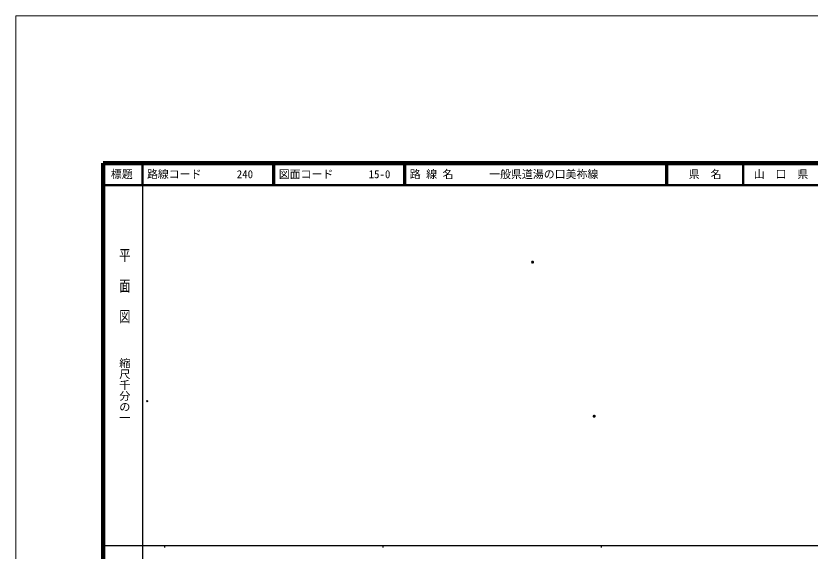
# Model space of a CAD drawing. Units: millimetres on the paper, with parts at other scales. Extents: x 0 to 700, y -48 to 448.
# Drawn here: x 0 to 363.7, y 202.4 to 447.5 of the extents above; entities that cross this region are included whole.
import ezdxf
from ezdxf.enums import TextEntityAlignment as Align

# ---------------------------------------------------------------- set-up
doc = ezdxf.new("R2010")
doc.units = ezdxf.units.MM
doc.header["$PDMODE"] = 32
doc.header["$PDSIZE"] = 0.5
doc.layers.add('M-OTRS', color=6, linetype='Continuous')
doc.layers.add('S-TTL-TXT', color=7, linetype='Continuous')
for name, color, linetype, lineweight in [('M-TTL-BAND', 7, 'Continuous', 25), ('S-TTL', 7, 'Continuous', 50), ('作業レイヤ1', 7, 'Continuous', 13)]:
    doc.layers.add(name, color=color, linetype=linetype, lineweight=lineweight)
doc.styles.add('@ＭＳ ゴシック', font='')
doc.styles.add('ＭＳ ゴシック', font='')
doc.styles.get('@ＭＳ ゴシック').set_extended_font_data('@MS Gothic')
doc.styles.get('ＭＳ ゴシック').set_extended_font_data('MS Gothic')

msp = doc.modelspace()

# ---------------------------------------------------------------- linework, layer by layer
at = {"layer": 'M-OTRS'}
msp.add_point((60.088, 271.087), dxfattribs=at)
at = {"layer": 'M-TTL-BAND'}
for p, q in [((58, 370), (58, 20)), ((40, 205), (579, 205)), ((68, 205), (68, 204)), ((168, 205), (168, 204)), ((268, 205), (268, 204))]:
    msp.add_line(p, q, dxfattribs=at)
at = {"layer": 'S-TTL', "color": 2, "lineweight": 140}
for p, q in [((40, 380), (40, 20)), ((680, 380), (40, 380))]:
    msp.add_line(p, q, dxfattribs=at)
at = {"layer": 'S-TTL'}
for p, q in [((58, 380), (58, 370)), ((117.75, 380), (117.75, 370)), ((118.25, 380), (118.25, 370)), ((177.75, 380), (177.75, 370)), ((178.25, 380), (178.25, 370)), ((297.75, 380), (297.75, 370)), ((298.25, 380), (298.25, 370)), ((333, 380), (333, 370)), ((40, 370), (680, 370))]:
    msp.add_line(p, q, dxfattribs=at)
at = {"layer": 'S-TTL', "color": 6}
for p in [(236.607, 334.742), (264.821, 264.181)]:
    msp.add_point(p, dxfattribs=at)
at = {"layer": '作業レイヤ1'}
msp.add_lwpolyline([(0, -47.5), (700, -47.5), (700, 447.5), (0, 447.5)], close=True, dxfattribs=at)

# ---------------------------------------------------------------- texts
at = {"layer": 'M-TTL-BAND', "style": '@ＭＳ ゴシック', "width": 1.4}
msp.add_text('平  面  図', height=3.666, rotation=270, dxfattribs=at).set_placement((49.777, 306.475), align=Align.MIDDLE_RIGHT)
at = {"layer": 'M-TTL-BAND', "style": '@ＭＳ ゴシック'}
msp.add_text('縮尺千分の一', height=3.666, rotation=270, dxfattribs=at).set_placement((49.777, 261.03), align=Align.MIDDLE_RIGHT)
at = {"layer": 'S-TTL-TXT', "style": 'ＭＳ ゴシック'}
for s, p in [('標題', (48.5, 375)), ('県\u3000名', (315.625, 375)), ('山\u3000口\u3000県', (350.375, 375))]:
    msp.add_text(s, height=3.666, dxfattribs=at).set_placement(p, align=Align.MIDDLE_CENTER)
for s, p in [('路線コード', (60, 375)), ('240', (101.142, 375)), ('図面コード', (120.38, 375)), ('15-0', (161.521, 375)), ('路 線 名', (180.38, 375)), ('一般県道湯の口美祢線', (216.734, 375))]:
    msp.add_text(s, height=3.666, dxfattribs=at).set_placement(p, align=Align.MIDDLE_LEFT)

doc.saveas('drawing.dxf')
